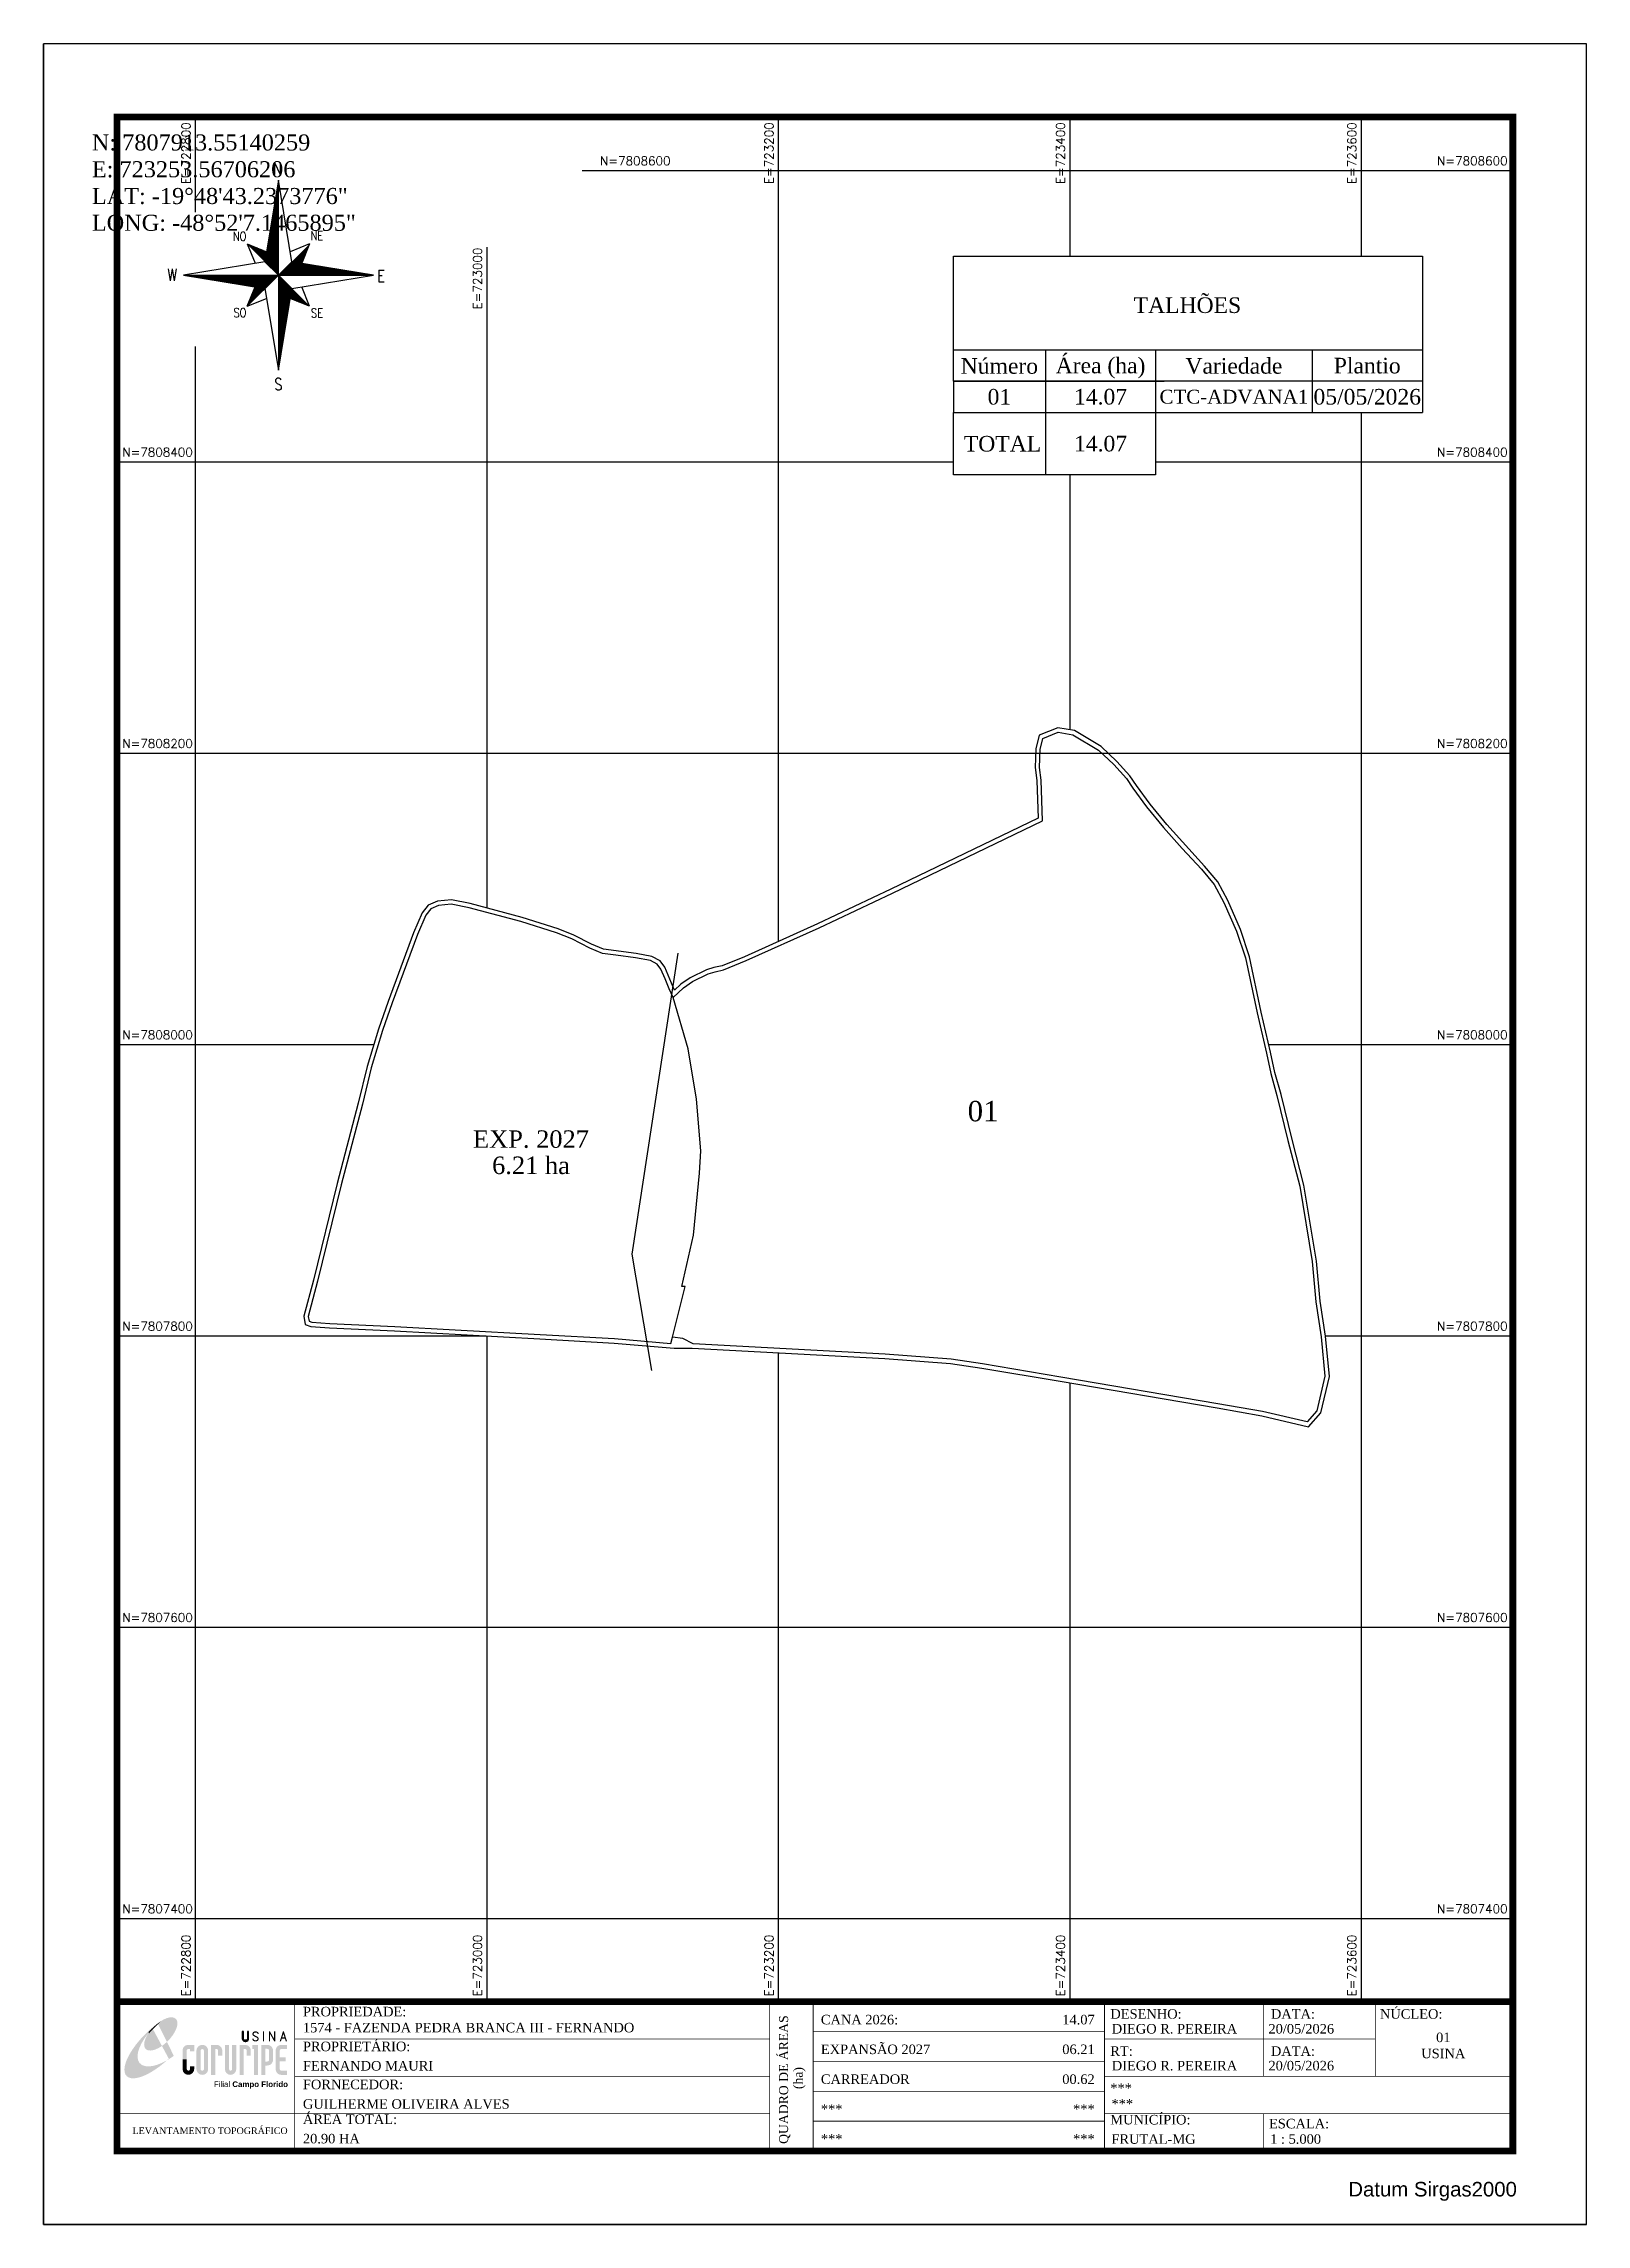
# Model space of a CAD drawing. Extents: x 722696 to 723754, y 7807190 to 7808687.
import ezdxf
from ezdxf.enums import TextEntityAlignment as Align

# ---------------------------------------------------------------- set-up
doc = ezdxf.new("R2010")
doc.units = 0
doc.linetypes.add('LIN0', pattern=[0])
for name, color, linetype in [('0114001574', 5, 'Continuous'), ('0114001574001', 5, 'Continuous'), ('FOLHA', 5, 'Continuous'), ('Margem', 5, 'Continuous'), ('NUMERAÇÕES', 7, 'Continuous'), ('Rede eletrica', 6, 'Continuous'), ('SETA_NORTE', 3, 'Continuous'), ('TABELAS', 7, 'Continuous'), ('texto', 7, 'Continuous'), ('TG', 7, 'LIN0')]:
    doc.layers.add(name, color=color, linetype=linetype)
for name, color, linetype, true_color in [('MALHA', 251, 'Continuous', 0x505050), ('NUMERAÇÕES DOS TALHÕES', 7, 'Continuous', 0xffffff), ('TALHÕES', 4, 'Continuous', 0x00ffff)]:
    doc.layers.add(name, color=color, linetype=linetype, true_color=true_color)
doc.layers.add('TEXTO_DIVERSOS', color=7, linetype='Continuous', lineweight=5)
doc.styles.add('AGROCAD', font='romans.shx')
doc.styles.add('AREAS', font='times.ttf')
doc.styles.add('ARIAL', font='arial.ttf')
doc.styles.add('marcelo', font='arial.ttf')
doc.styles.add('ROMANS', font='')
doc.styles.get('ROMANS').set_extended_font_data('romans.shx')

# ---------------------------------------------------------------- blocks, each defined once
blk = doc.blocks.new('area_de_talhao')
at = {"layer": 'NUMERAÇÕES', "linetype": 'Continuous', "style": 'AREAS'}
blk.add_attdef('NRO', text='', height=20, dxfattribs=at).set_placement((0, 6.1), align=Align.CENTER)
blk = doc.blocks.new('A$C7F984228')
at = {"layer": 'SETA_NORTE', "linetype": 'Continuous'}
h = blk.add_hatch(dxfattribs=at)
h.set_pattern_fill('ANSI31', color=256, scale=5, angle=-90, style=0)
h.set_pattern_definition([(315, (-7849212.488, 504478.853), (11.22532015, 11.22532015), [])])
h.paths.add_polyline_path([(2671, 3542), (2716, 3816), (2183, 4030)])
h = blk.add_hatch(dxfattribs=at)
h.set_pattern_fill('ANSI31', color=256, scale=5, angle=180, style=0)
h.set_pattern_definition([(225, (504349.028, 7855425.992), (11.22532015, -11.22532015), [])])
h.paths.add_polyline_path([(3412, 3542), (3686, 3497), (3900, 4030)])
h = blk.add_hatch(dxfattribs=at)
h.set_pattern_fill('ANSI31', color=256, scale=5, style=0)
h.set_pattern_definition([(45, (-498265.35, -7849082.662), (-11.22532015, 11.22532015), [])])
h.paths.add_polyline_path([(2671, 2801), (2397, 2846), (2183, 2313)])
h = blk.add_hatch(dxfattribs=at)
h.set_pattern_fill('ANSI31', color=256, scale=5, angle=90, style=0)
h.set_pattern_definition([(135, (7855296.166, -498135.524), (-11.22532015, -11.22532015), [])])
h.paths.add_polyline_path([(3412, 2801), (3367, 2527), (3900, 2313)])
for p, q in [((2972, 5366), (3042, 5437)), ((2976, 5394), (3042, 5460)), ((2981, 5422), (3042, 5483)), ((2985, 5450), (3042, 5506)), ((2990, 5477), (3042, 5529)), ((2994, 5505), (3042, 5552)), ((2999, 5533), (3042, 5576)), ((3004, 5561), (3042, 5599)), ((3008, 5588), (3042, 5622)), ((3013, 5616), (3042, 5645)), ((3017, 5644), (3042, 5668)), ((3022, 5671), (3042, 5691)), ((3026, 5699), (3042, 5715)), ((3031, 5727), (3042, 5738)), ((3036, 5755), (3042, 5761)), ((3040, 5782), (3042, 5784)), ((2853, 4645), (3042, 4834)), ((2857, 4673), (3042, 4857)), ((2862, 4701), (3042, 4881)), ((2867, 4729), (3042, 4904)), ((2871, 4756), (3042, 4927)), ((2876, 4784), (3042, 4950)), ((2880, 4812), (3042, 4973)), ((2885, 4839), (3042, 4996)), ((2889, 4867), (3042, 5020)), ((2894, 4895), (3042, 5043)), ((2899, 4923), (3042, 5066)), ((2903, 4950), (3042, 5089)), ((2908, 4978), (3042, 5112)), ((2912, 5006), (3042, 5135)), ((2917, 5034), (3042, 5159)), ((2921, 5061), (3042, 5182)), ((2926, 5089), (3042, 5205)), ((2931, 5117), (3042, 5228)), ((2935, 5145), (3042, 5251)), ((2940, 5172), (3042, 5274)), ((2944, 5200), (3042, 5298)), ((2949, 5228), (3042, 5321)), ((2953, 5255), (3042, 5344)), ((2958, 5283), (3042, 5367)), ((2963, 5311), (3042, 5390)), ((2967, 5339), (3042, 5413)), ((2734, 3924), (3042, 4232)), ((2739, 3952), (3042, 4255)), ((2743, 3980), (3042, 4278)), ((2748, 4007), (3042, 4301)), ((2752, 4035), (3042, 4325)), ((2757, 4063), (3042, 4348)), ((2762, 4091), (3042, 4371)), ((2766, 4118), (3042, 4394)), ((2771, 4146), (3042, 4417)), ((2775, 4174), (3042, 4440)), ((2780, 4202), (3042, 4464)), ((2784, 4229), (3042, 4487)), ((2789, 4257), (3042, 4510)), ((2794, 4285), (3042, 4533)), ((2798, 4313), (3042, 4556)), ((2803, 4340), (3042, 4579)), ((2807, 4368), (3042, 4603)), ((2812, 4396), (3042, 4626)), ((2816, 4423), (3042, 4649)), ((2821, 4451), (3042, 4672)), ((2825, 4479), (3042, 4695)), ((2830, 4507), (3042, 4718)), ((2835, 4534), (3042, 4742)), ((2839, 4562), (3042, 4765)), ((2844, 4590), (3042, 4788)), ((2848, 4618), (3042, 4811)), ((2183, 4030), (2716, 3816)), ((2183, 4030), (2397, 3497)), ((2674, 3540), (3042, 3908)), ((2675, 3564), (3042, 3931)), ((2679, 3591), (3042, 3954)), ((2684, 3619), (3042, 3977)), ((2685, 3528), (3042, 3885)), ((2688, 3647), (3042, 4000)), ((2693, 3675), (3042, 4024)), ((2697, 3517), (3042, 3861)), ((2698, 3702), (3042, 4047)), ((2702, 3730), (3042, 4070)), ((2707, 3758), (3042, 4093)), ((2709, 3505), (3042, 3838)), ((2711, 3786), (3042, 4116)), ((2716, 3813), (3042, 4139)), ((2720, 3841), (3042, 4163)), ((2720, 3493), (3042, 3815)), ((2725, 3869), (3042, 4186)), ((2730, 3897), (3042, 4209)), ((2732, 3482), (3042, 3792)), ((2743, 3470), (3042, 3769)), ((2755, 3459), (3042, 3746)), ((2766, 3447), (3042, 3722)), ((2778, 3435), (3042, 3699)), ((2790, 3424), (3042, 3676)), ((2801, 3412), (3042, 3653)), ((2813, 3401), (3042, 3630)), ((3900, 4030), (3367, 3816)), ((3900, 4030), (3686, 3497)), ((428, 3170), (429, 3172)), ((448, 3167), (453, 3172)), ((468, 3164), (476, 3172)), ((488, 3161), (499, 3172)), ((508, 3157), (522, 3172)), ((528, 3154), (545, 3172)), ((548, 3151), (568, 3172)), ((567, 3148), (592, 3172)), ((587, 3144), (615, 3172)), ((607, 3141), (638, 3172)), ((627, 3138), (661, 3172)), ((647, 3134), (684, 3172)), ((667, 3131), (707, 3172)), ((687, 3128), (731, 3172)), ((707, 3125), (754, 3172)), ((727, 3121), (777, 3172)), ((746, 3118), (800, 3172)), ((766, 3115), (823, 3172)), ((786, 3112), (846, 3172)), ((806, 3108), (870, 3172)), ((826, 3105), (893, 3172)), ((846, 3102), (916, 3172)), ((866, 3098), (939, 3172)), ((886, 3095), (962, 3172)), ((906, 3092), (985, 3172)), ((925, 3089), (1009, 3172)), ((945, 3085), (1032, 3172)), ((965, 3082), (1055, 3172)), ((985, 3079), (1078, 3172)), ((1005, 3075), (1101, 3172)), ((1025, 3072), (1124, 3172)), ((1045, 3069), (1148, 3172)), ((1065, 3066), (1171, 3172)), ((1085, 3062), (1194, 3172)), ((1104, 3059), (1217, 3172)), ((1124, 3056), (1240, 3172)), ((1144, 3053), (1263, 3172)), ((1164, 3049), (1287, 3172)), ((1184, 3046), (1310, 3172)), ((1204, 3043), (1333, 3172)), ((1224, 3039), (1356, 3172)), ((1244, 3036), (1379, 3172)), ((1264, 3033), (1402, 3172)), ((1283, 3030), (1426, 3172)), ((1303, 3026), (1449, 3172)), ((1323, 3023), (1472, 3172)), ((1343, 3020), (1495, 3172)), ((1363, 3017), (1518, 3172)), ((1383, 3013), (1541, 3172)), ((1403, 3010), (1565, 3172)), ((1423, 3007), (1588, 3172)), ((1443, 3003), (1611, 3172)), ((1462, 3000), (1634, 3172)), ((1482, 2997), (1657, 3172)), ((1502, 2994), (1680, 3172)), ((1522, 2990), (1704, 3172)), ((1542, 2987), (1727, 3172)), ((1562, 2984), (1750, 3172)), ((1582, 2980), (1773, 3172)), ((1602, 2977), (1796, 3172)), ((1622, 2974), (1819, 3172)), ((1641, 2971), (1843, 3172)), ((1661, 2967), (1866, 3172)), ((1681, 2964), (1889, 3172)), ((1701, 2961), (1912, 3172)), ((1721, 2958), (1935, 3172)), ((1741, 2954), (1958, 3172)), ((1761, 2951), (1982, 3172)), ((1781, 2948), (2005, 3172)), ((1801, 2944), (2028, 3172)), ((1820, 2941), (2051, 3172)), ((1840, 2938), (2074, 3172)), ((1860, 2935), (2097, 3172)), ((1880, 2931), (2120, 3172)), ((1900, 2928), (2144, 3172)), ((1920, 2925), (2167, 3172)), ((1940, 2921), (2190, 3172)), ((1960, 2918), (2213, 3172)), ((1980, 2915), (2236, 3172)), ((1999, 2912), (2259, 3172)), ((2019, 2908), (2283, 3172)), ((2039, 2905), (2306, 3172)), ((2059, 2902), (2329, 3172)), ((2079, 2899), (2352, 3172)), ((2099, 2895), (2375, 3172)), ((2119, 2892), (2398, 3172)), ((2139, 2889), (2422, 3172)), ((2159, 2885), (2445, 3172)), ((2178, 2882), (2468, 3172)), ((3042, 3172), (2183, 2313)), ((2198, 2879), (2491, 3172)), ((2218, 2876), (2514, 3172)), ((2238, 2872), (2537, 3172)), ((2258, 2869), (2561, 3172)), ((2278, 2866), (2584, 3172)), ((2298, 2863), (2607, 3172)), ((2318, 2859), (2630, 3172)), ((2338, 2856), (2653, 3172)), ((2357, 2853), (2676, 3172)), ((2377, 2849), (2700, 3172)), ((2397, 2846), (2723, 3172)), ((2417, 2843), (2746, 3172)), ((2437, 2840), (2769, 3172)), ((2457, 2836), (2792, 3172)), ((2477, 2833), (2815, 3172)), ((2497, 2830), (2839, 3172)), ((2517, 2826), (2862, 3172)), ((2536, 2823), (2885, 3172)), ((2556, 2820), (2908, 3172)), ((2576, 2817), (2931, 3172)), ((2596, 2813), (2954, 3172)), ((2616, 2810), (2978, 3172)), ((2636, 2807), (3001, 3172)), ((2656, 2804), (3024, 3172)), ((2824, 3389), (3042, 3607)), ((2836, 3378), (3042, 3583)), ((2848, 3366), (3042, 3560)), ((2859, 3354), (3042, 3537)), ((2871, 3343), (3042, 3514)), ((2882, 3331), (3042, 3491)), ((2894, 3320), (3042, 3468)), ((2905, 3308), (3042, 3444)), ((2917, 3296), (3042, 3421)), ((2929, 3285), (3042, 3398)), ((2940, 3273), (3042, 3375)), ((2952, 3262), (3042, 3352)), ((2963, 3250), (3042, 3329)), ((2975, 3239), (3042, 3305)), ((2987, 3227), (3042, 3282)), ((2998, 3215), (3042, 3259)), ((3010, 3204), (3042, 3236)), ((3021, 3192), (3042, 3213)), ((3033, 3181), (3042, 3190)), ((3042, 3166), (3044, 3169)), ((3042, 3143), (3056, 3157)), ((3042, 3120), (3068, 3146)), ((3042, 3097), (3079, 3134)), ((3042, 3074), (3091, 3123)), ((3042, 3051), (3102, 3111)), ((3042, 3027), (3114, 3100)), ((3042, 3004), (3126, 3088)), ((3042, 2981), (3137, 3076)), ((3042, 2958), (3149, 3065)), ((3042, 2935), (3160, 3053)), ((3042, 2912), (3172, 3042)), ((3042, 2888), (3183, 3030)), ((3042, 2865), (3195, 3018)), ((3047, 3172), (3417, 3542)), ((3070, 3172), (3437, 3538)), ((3093, 3172), (3457, 3535)), ((3117, 3172), (3477, 3532)), ((3140, 3172), (3497, 3528)), ((3163, 3172), (3516, 3525)), ((3186, 3172), (3536, 3522)), ((3209, 3172), (3556, 3519)), ((3232, 3172), (3576, 3515)), ((3256, 3172), (3596, 3512)), ((3279, 3172), (3616, 3509)), ((3302, 3172), (3636, 3506)), ((3325, 3172), (3656, 3502)), ((3348, 3172), (3676, 3499)), ((3371, 3172), (3695, 3496)), ((3395, 3172), (3715, 3492)), ((3418, 3172), (3735, 3489)), ((3441, 3172), (3755, 3486)), ((3464, 3172), (3775, 3483)), ((3487, 3172), (3795, 3479)), ((3510, 3172), (3815, 3476)), ((3534, 3172), (3835, 3473)), ((3557, 3172), (3855, 3469)), ((3580, 3172), (3874, 3466)), ((3603, 3172), (3894, 3463)), ((3626, 3172), (3914, 3460)), ((3649, 3172), (3934, 3456)), ((3673, 3172), (3954, 3453)), ((3696, 3172), (3974, 3450)), ((3719, 3172), (3994, 3447)), ((3742, 3172), (4014, 3443)), ((3765, 3172), (4034, 3440)), ((3788, 3172), (4053, 3437)), ((3812, 3172), (4073, 3433)), ((3835, 3172), (4093, 3430)), ((3858, 3172), (4113, 3427)), ((3881, 3172), (4133, 3424)), ((3904, 3172), (4153, 3420)), ((3927, 3172), (4173, 3417)), ((3951, 3172), (4193, 3414)), ((3974, 3172), (4213, 3411)), ((3997, 3172), (4232, 3407)), ((4020, 3172), (4252, 3404)), ((4043, 3172), (4272, 3401)), ((4066, 3172), (4292, 3397)), ((4090, 3172), (4312, 3394)), ((4113, 3172), (4332, 3391)), ((4136, 3172), (4352, 3388)), ((4159, 3172), (4372, 3384)), ((4182, 3172), (4392, 3381)), ((4205, 3172), (4411, 3378)), ((4228, 3172), (4431, 3374)), ((4252, 3172), (4451, 3371)), ((4275, 3172), (4471, 3368)), ((4298, 3172), (4491, 3365)), ((4321, 3172), (4511, 3361)), ((4344, 3172), (4531, 3358)), ((4367, 3172), (4551, 3355)), ((4391, 3172), (4571, 3352)), ((4414, 3172), (4590, 3348)), ((4437, 3172), (4610, 3345)), ((4460, 3172), (4630, 3342)), ((4483, 3172), (4650, 3338)), ((4506, 3172), (4670, 3335)), ((4530, 3172), (4690, 3332)), ((4553, 3172), (4710, 3329)), ((4576, 3172), (4730, 3325)), ((4599, 3172), (4750, 3322)), ((4622, 3172), (4769, 3319)), ((4645, 3172), (4789, 3316)), ((4669, 3172), (4809, 3312)), ((4692, 3172), (4829, 3309)), ((4715, 3172), (4849, 3306)), ((4738, 3172), (4869, 3302)), ((4761, 3172), (4889, 3299)), ((4784, 3172), (4909, 3296)), ((4808, 3172), (4929, 3293)), ((4831, 3172), (4948, 3289)), ((4854, 3172), (4968, 3286)), ((4877, 3172), (4988, 3283)), ((4900, 3172), (5008, 3279)), ((4923, 3172), (5028, 3276)), ((4947, 3172), (5048, 3273)), ((4970, 3172), (5068, 3270)), ((4993, 3172), (5088, 3266)), ((5016, 3172), (5108, 3263)), ((5039, 3172), (5127, 3260)), ((5062, 3172), (5147, 3257)), ((5086, 3172), (5167, 3253)), ((5109, 3172), (5187, 3250)), ((5132, 3172), (5207, 3247)), ((5155, 3172), (5227, 3243)), ((5178, 3172), (5247, 3240)), ((5201, 3172), (5267, 3237)), ((5225, 3172), (5287, 3234)), ((5248, 3172), (5306, 3230)), ((5271, 3172), (5326, 3227)), ((5294, 3172), (5346, 3224)), ((5317, 3172), (5366, 3221)), ((5340, 3172), (5386, 3217)), ((5364, 3172), (5406, 3214)), ((5387, 3172), (5426, 3211)), ((5410, 3172), (5446, 3207)), ((5433, 3172), (5466, 3204)), ((5456, 3172), (5485, 3201)), ((5479, 3172), (5505, 3198)), ((5503, 3172), (5525, 3194)), ((5526, 3172), (5545, 3191)), ((5549, 3172), (5565, 3188)), ((5572, 3172), (5585, 3184)), ((5595, 3172), (5605, 3181)), ((5618, 3172), (5625, 3178)), ((5642, 3172), (5645, 3175)), ((2183, 2313), (2397, 2846)), ((2183, 2313), (2716, 2527)), ((3042, 2842), (3207, 3007)), ((3042, 2819), (3218, 2995)), ((3042, 2796), (3230, 2984)), ((3042, 2773), (3241, 2972)), ((3042, 2749), (3253, 2961)), ((3042, 2726), (3265, 2949)), ((3042, 2703), (3276, 2937)), ((3042, 2680), (3288, 2926)), ((3042, 2657), (3299, 2914)), ((3042, 2634), (3311, 2903)), ((3042, 2610), (3322, 2891)), ((3042, 2587), (3334, 2879)), ((3042, 2564), (3346, 2868)), ((3042, 2541), (3357, 2856)), ((3042, 2518), (3369, 2845)), ((3042, 2495), (3380, 2833)), ((3042, 2471), (3392, 2822)), ((3042, 2448), (3404, 2810)), ((3042, 2425), (3411, 2795)), ((3042, 2402), (3407, 2767)), ((3042, 2379), (3402, 2739)), ((3042, 2356), (3398, 2712)), ((3042, 2332), (3393, 2684)), ((3042, 2309), (3389, 2656)), ((3042, 2286), (3384, 2628)), ((3042, 2263), (3379, 2601)), ((3042, 2240), (3375, 2573)), ((3042, 2217), (3370, 2545)), ((3042, 2193), (3366, 2517)), ((3042, 2170), (3361, 2490)), ((3042, 2147), (3357, 2462)), ((3042, 2124), (3352, 2434)), ((3042, 2101), (3347, 2406)), ((3900, 2313), (3367, 2527)), ((3900, 2313), (3686, 2846)), ((3042, 2078), (3343, 2379)), ((3042, 2055), (3338, 2351)), ((3042, 2031), (3334, 2323)), ((3042, 2008), (3329, 2296)), ((3042, 1985), (3325, 2268)), ((3042, 1962), (3320, 2240)), ((3042, 1939), (3316, 2212)), ((3042, 1916), (3311, 2185)), ((3042, 1892), (3306, 2157)), ((3042, 1869), (3302, 2129)), ((3042, 1846), (3297, 2101)), ((3042, 1823), (3293, 2074)), ((3042, 1800), (3288, 2046)), ((3042, 1777), (3284, 2018)), ((3042, 1753), (3279, 1990)), ((3042, 1730), (3274, 1963)), ((3042, 1707), (3270, 1935)), ((3042, 1684), (3265, 1907)), ((3042, 1661), (3261, 1880)), ((3042, 1638), (3256, 1852)), ((3042, 1614), (3252, 1824)), ((3042, 1591), (3247, 1796)), ((3042, 1568), (3242, 1769)), ((3042, 1545), (3238, 1741)), ((3042, 1522), (3233, 1713)), ((3042, 1499), (3229, 1685)), ((3042, 1475), (3224, 1658)), ((3042, 1452), (3220, 1630)), ((3042, 1429), (3215, 1602)), ((3042, 1406), (3210, 1575)), ((3042, 1383), (3206, 1547)), ((3042, 1360), (3201, 1519)), ((3042, 1336), (3197, 1491)), ((3042, 1313), (3192, 1464)), ((3042, 1290), (3188, 1436)), ((3042, 1267), (3183, 1408)), ((3042, 1244), (3178, 1380)), ((3042, 1221), (3174, 1353)), ((3042, 1197), (3169, 1325)), ((3042, 1174), (3165, 1297)), ((3042, 1151), (3160, 1269)), ((3042, 1128), (3156, 1242)), ((3042, 1105), (3151, 1214)), ((3042, 1082), (3146, 1186)), ((3042, 1058), (3142, 1159)), ((3042, 1035), (3137, 1131)), ((3042, 1012), (3133, 1103)), ((3042, 989), (3128, 1075)), ((3042, 966), (3124, 1048)), ((3042, 943), (3119, 1020)), ((3042, 919), (3115, 992)), ((3042, 896), (3110, 964)), ((3042, 873), (3105, 937)), ((3042, 850), (3101, 909)), ((3042, 827), (3096, 881)), ((3042, 804), (3092, 853)), ((3042, 780), (3087, 826)), ((3042, 757), (3083, 798)), ((3042, 734), (3078, 770)), ((3042, 711), (3073, 743)), ((3042, 688), (3069, 715)), ((3042, 665), (3064, 687)), ((3042, 641), (3060, 659)), ((3042, 618), (3055, 632)), ((3042, 595), (3051, 604)), ((3042, 572), (3046, 576))]:
    blk.add_line(p, q, dxfattribs=at)
blk.add_lwpolyline([(3412, 2801), (5663, 3172), (3412, 3542), (3042, 5792), (2671, 3542), (421, 3172), (2671, 2801), (3042, 551)], close=True, dxfattribs=at)
for points in [[(3042, 3172), (3042, 5792)], [(421, 3172), (5663, 3172)], [(3042, 3172), (2671, 3542)], [(3042, 3172), (2671, 2801)], [(3042, 3172), (3412, 3542)], [(3042, 3172), (3412, 2801)], [(3042, 3172), (3042, 551)]]:
    blk.add_lwpolyline(points, dxfattribs=at)
at = {"layer": 'TEXTO_DIVERSOS', "color": 0, "lineweight": 30, "style": 'ROMANS', "width": 0.8}
for s, height, p in [('N ', 325, (2890, 5949)), ('NO', 250, (1784, 4117)), ('NE', 250, (3926, 4135)), ('W', 325, (-25, 3016)), ('E', 325, (5767, 2986)), ('SO', 250, (1801, 2010)), ('SE', 250, (3938, 2001)), ('S', 325, (2930, 0))]:
    blk.add_text(s, height=height, dxfattribs=at).set_placement(p)
blk = doc.blocks.new('A$C78F83FB3')
at = {"layer": 'Margem'}
h = blk.add_hatch(color=20, dxfattribs=at)
edge = h.paths.add_edge_path()
edge.add_ellipse((19.49, 23.77), major_axis=(-6.68, -6.67), ratio=0.469426, start_angle=292.73277, end_angle=601.25787)
edge.add_ellipse((22.83, 22.05), major_axis=(12.64, 11.29), ratio=0.457614, start_angle=79.90686, end_angle=107.91393)
edge = h.paths.add_edge_path()
edge.add_ellipse((18.28, 18.7), major_axis=(13.95, 13.59), ratio=0.386848, start_angle=63.96117, end_angle=264.59932)
edge.add_ellipse((22.83, 22.05), major_axis=(12.64, 11.29), ratio=0.457614, start_angle=107.91393, end_angle=245.11815, ccw=False)
edge.add_ellipse((19.49, 23.77), major_axis=(-6.68, -6.67), ratio=0.469426, start_angle=241.25787, end_angle=292.73277, ccw=False)
for color, points in [(20, [(15.46, 26.12), (14.17, 24.81), (14.06, 24.24), (14.39, 23.97), (14.67, 24.54), (19.47, 29.32), (18.48, 28.66), (17.31, 27.78)]), (7, [(58.42, 24.9), (57.9, 24.9), (57.9, 21.73, -0.414214), (57.15, 20.98), (56.84, 20.98, -0.414214), (56.09, 21.73), (56.09, 24.9), (55.57, 24.9), (55.57, 21.73, 0.414214), (56.84, 20.46), (57.15, 20.46, 0.414214), (58.42, 21.73)]), (7, [(61.7, 24.9), (61.23, 24.9, 0.396318), (60.04, 23.78), (60.04, 23.72, 0.151912), (60.39, 22.97), (60.46, 22.92), (62.18, 22), (62.85, 21.83, 0.12407), (62.51, 22.42), (60.75, 23.36, -0.13192), (60.56, 23.77, -0.385578), (61.23, 24.37), (61.7, 24.37, -0.414214), (62.37, 23.7), (62.89, 23.7, 0.414214)]), (7, [(62.37, 23.7), (62.89, 23.7, 0.414214), (61.7, 24.9), (61.23, 24.9, 0.396318), (60.04, 23.78), (60.04, 23.72, 0.151912), (60.39, 22.97), (60.46, 22.92), (62.18, 22), (62.18, 22, -0.131921), (62.37, 21.59, -0.385578), (61.7, 20.98), (61.23, 20.98, -0.414214), (60.56, 21.65), (60.04, 21.65, 0.414214), (61.23, 20.46), (61.7, 20.46, 0.402546), (62.89, 21.61, 0.165292), (62.51, 22.42), (60.75, 23.36, -0.13192), (60.56, 23.77, -0.385578), (61.23, 24.37), (61.7, 24.37, -0.414214)]), (7, [(30.97, 12.46), (29.13, 12.46), (29.13, 8.21, 1), (34.29, 8.21), (34.29, 9.41), (32.45, 9.41), (32.45, 8.21, -1), (30.97, 8.21)])]:
    blk.add_hatch(color=color, dxfattribs=at).paths.add_polyline_path(points)
h = blk.add_hatch(color=7, dxfattribs=at)
h.paths.add_polyline_path([(65.24, 24.9), (64.72, 24.9), (64.72, 20.46), (65.24, 20.46)])
h.paths.add_polyline_path([(67.38, 20.46), (67.9, 20.46), (67.9, 23.74), (69.74, 20.46), (70.23, 20.46), (70.23, 24.9), (69.71, 24.9), (69.71, 21.58), (67.85, 24.9), (67.38, 24.9)])
h.paths.add_polyline_path([(72.17, 20.46), (72.72, 20.46), (73.14, 21.73), (74.49, 21.73), (74.9, 20.46), (75.45, 20.46), (74, 24.9), (73.62, 24.9)])
h.paths.add_polyline_path([(73.81, 23.8), (74.32, 22.25), (73.31, 22.25)], flags=16)
h = blk.add_hatch(color=7, dxfattribs=at)
h.paths.add_polyline_path([(31.71, 18.93, 0.414214), (29.13, 16.35), (29.13, 12.46), (30.97, 12.46), (30.97, 16.35, -0.414214), (31.71, 17.09), (32.45, 17.09), (32.45, 16.02), (34.29, 16.02), (34.29, 18.93)])
h.paths.add_polyline_path([(44.15, 17.09, -0.414214), (44.89, 16.35), (44.89, 14.1), (46.72, 14.1), (46.72, 16.17, 0.433937), (44.15, 18.93), (41.77, 18.93), (41.77, 12.46), (43.61, 12.46), (43.61, 17.09)])
h.paths.add_polyline_path([(43.61, 12.46), (41.77, 12.46), (41.77, 5.62), (43.61, 5.62)])
h.paths.add_polyline_path([(47.92, 12.46), (49.75, 12.46), (49.75, 18.93), (47.92, 18.93)])
h.paths.add_polyline_path([(52.91, 18.93), (51.08, 18.93), (51.08, 12.46), (52.91, 12.46)])
h.paths.add_polyline_path([(51.08, 8.12, -1), (49.75, 8.12), (49.75, 12.46), (47.92, 12.46), (47.92, 8.12, 1), (52.91, 8.12), (52.91, 12.46), (51.08, 12.46)])
h.paths.add_polyline_path([(54.41, 12.46), (56.25, 12.46), (56.25, 17.09), (56.79, 17.09, -0.414214), (57.53, 16.35), (57.53, 14.1), (59.36, 14.1), (59.36, 16.17, 0.433937), (56.79, 18.93), (54.41, 18.93)])
h.paths.add_polyline_path([(56.25, 12.46), (54.41, 12.46), (54.41, 5.62), (56.25, 5.62)])
h.paths.add_polyline_path([(60.73, 12.46), (62.58, 12.46), (62.58, 18.93), (60.02, 18.93), (60.02, 17.08), (60.73, 17.08)])
h.paths.add_polyline_path([(62.58, 12.46), (60.73, 12.46), (60.73, 5.62), (62.58, 5.62)])
h.paths.add_polyline_path([(64.06, 12.46), (65.82, 12.46), (65.82, 17.17), (66.66, 17.17, -0.450417), (67.48, 16.25), (67.48, 12.46), (69.24, 12.46, 0.002307), (69.24, 12.48, 0.005282), (69.23, 12.54, -0.000938), (69.23, 12.53), (69.23, 16.17, 0.433937), (66.66, 18.93), (64.06, 18.93)])
h.paths.add_polyline_path([(64.06, 5.62), (65.82, 5.62), (65.82, 9.77), (66.66, 9.77, 0.426056), (69.24, 12.46), (67.48, 12.46), (67.48, 12.45, -0.450417), (66.66, 11.53), (65.82, 11.53), (65.82, 12.46), (64.06, 12.46)])
h.paths.add_polyline_path([(70.37, 12.46), (74.87, 12.46), (74.87, 13.44), (72.21, 13.44), (72.21, 16.35, -0.414214), (72.95, 17.09), (75.38, 17.09), (75.38, 18.93), (72.95, 18.93, 0.414214), (70.37, 16.35)])
h.paths.add_polyline_path([(72.21, 11.62), (74.87, 11.62), (74.87, 12.46), (70.37, 12.46), (70.37, 8.21, 0.414214), (72.95, 5.62), (75.38, 5.62), (75.38, 7.47), (72.95, 7.47, -0.414214), (72.21, 8.21)])
h = blk.add_hatch(color=7, dxfattribs=at)
h.paths.add_polyline_path([(35.29, 16.35), (35.29, 8.21, 1), (40.46, 8.21, 0.016978), (40.45, 8.38), (40.45, 16.17, 0.433937), (37.88, 18.93), (37.87, 18.93, 0.41391)])
h.paths.add_polyline_path([(38.62, 16.35), (38.62, 8.21, -1), (37.13, 8.21), (37.13, 16.35, -1)], flags=16)
at = {"layer": 'Margem', "color": 7}
blk.add_lwpolyline([(58.42, 24.9), (57.9, 24.9), (57.9, 21.73, -0.414214), (57.15, 20.98), (56.84, 20.98, -0.414214), (56.09, 21.73), (56.09, 24.9), (55.57, 24.9), (55.57, 21.73, 0.414214), (56.84, 20.46), (57.15, 20.46, 0.414214), (58.42, 21.73), (58.42, 24.9)], format="xyb", close=True, dxfattribs=at)
at = {"layer": 'Margem', "color": 252, "insert": (43.05, 2.72), "char_height": 2.5, "attachment_point": 1, "style": 'ARIAL'}
blk.add_mtext_dynamic_manual_height_columns('Filial {\\fArial|b1|i0|c0|p34;Campo Florido}', width=33.0271, gutter_width=2.46, heights=[2.95], dxfattribs=at)
blk = doc.blocks.new('d')
at = {"layer": 'Margem', "linetype": 'ByBlock', "xscale": 7.64501357423452, "yscale": 7.64501357423452, "zscale": 7.64501357423452}
blk.add_blockref('A$C78F83FB3', (729346.9, 7805661.4), dxfattribs=at)
blk = doc.blocks.new('coordi')
at = {"layer": 'MALHA', "linetype": 'Continuous', "style": 'AGROCAD'}
blk.add_attdef('COORDI', (6, 6), '', height=10, dxfattribs=at)
blk = doc.blocks.new('coordf')
at = {"layer": 'MALHA', "linetype": 'Continuous', "style": 'AGROCAD'}
blk.add_attdef('COORDF', text='', height=10, dxfattribs=at).set_placement((-6, 6), align=Align.RIGHT)

msp = doc.modelspace()

# ---------------------------------------------------------------- linework, layer by layer
at = {"layer": '0114001574', "color": 1}
msp.add_lwpolyline([(723132.8, 7808041.4), (723128.6, 7808037.4), (723127.6, 7808039.5), (723121.9, 7808053.1), (723118.8, 7808057.5), (723113.1, 7808060.5), (723102.3, 7808062.5), (723079.9, 7808065.4), (723071.7, 7808068.8), (723059.4, 7808075.2), (723048.7, 7808079.5), (723024, 7808087.3), (722988.3, 7808096.8), (722975.5, 7808099.3), (722965.9, 7808098.4), (722959.6, 7808095.7), (722955.4, 7808090.5), (722949.5, 7808076.7), (722932, 7808029.6), (722925.4, 7808010.6), (722917.6, 7807984.9), (722911.4, 7807959.7), (722897, 7807904.5), (722880.8, 7807838.3), (722874.3, 7807813.6), (722875.1, 7807807.8), (722879.1, 7807806.4), (722891.9, 7807805.6), (722936.5, 7807803.5), (723036.2, 7807798), (723087.2, 7807795.1), (723128.4, 7807791.6), (723140.6, 7807791.5), (723272.9, 7807784.5), (723318, 7807781), (723339.4, 7807777.8), (723393.1, 7807768.8), (723500.9, 7807750.5), (723531.5, 7807745.1), (723563.7, 7807737.5), (723572, 7807747.2), (723577.9, 7807772.2), (723575.2, 7807799.7), (723571.6, 7807823.8), (723569, 7807851.4), (723560.5, 7807903.5), (723552.3, 7807934.9), (723544.8, 7807965.7), (723540.6, 7807980.9), (723537.6, 7807994.7), (723531.2, 7808022.3), (723523.2, 7808060.3), (723517, 7808078.9), (723508.3, 7808098.9), (723501.3, 7808111.6), (723492.3, 7808122.4), (723466.3, 7808151), (723454.9, 7808165), (723445.5, 7808177.9), (723441, 7808184.5), (723432.1, 7808194.3), (723421.3, 7808204.5), (723403.1, 7808215.5), (723391.5, 7808217.5), (723378.7, 7808212.4), (723376.5, 7808203), (723376.1, 7808190.1), (723377.2, 7808181.2), (723378.1, 7808155.4), (723276.9, 7808106.6), (723226.7, 7808082.9), (723176.6, 7808060.3), (723161.3, 7808054.1), (723155.6, 7808052.9), (723150.6, 7808051.3), (723139.4, 7808045.9)], close=True, dxfattribs=at)
at = {"layer": '0114001574001', "color": 5}
msp.add_lwpolyline([(723127.6, 7808032.4), (723134.7, 7808039), (723140.9, 7808043.3), (723151.7, 7808048.5), (723156.4, 7808050), (723162.2, 7808051.2), (723177.8, 7808057.6), (723227.9, 7808080.2), (723278.2, 7808103.9), (723381.1, 7808153.6), (723380.2, 7808181.4), (723379.1, 7808190.2), (723379.5, 7808202.6), (723381.3, 7808210.2), (723391.8, 7808214.4), (723402, 7808212.6), (723419.5, 7808202.1), (723430, 7808192.2), (723438.6, 7808182.6), (723443.1, 7808176.1), (723452.5, 7808163.1), (723464, 7808149), (723477, 7808134.7), (723490.1, 7808120.4), (723498.8, 7808109.9), (723505.6, 7808097.6), (723514.2, 7808077.9), (723520.3, 7808059.5), (723528.3, 7808021.7), (723534.7, 7807994), (723537.7, 7807980.2), (723541.9, 7807965), (723549.4, 7807934.2), (723557.6, 7807902.8), (723566.1, 7807851), (723568.6, 7807823.4), (723572.2, 7807799.4), (723574.9, 7807772.4), (723569.3, 7807748.6), (723562.6, 7807740.9), (723532.1, 7807748), (723501.4, 7807753.4), (723393.6, 7807771.7), (723339.8, 7807780.8), (723318.4, 7807784), (723273.1, 7807787.4), (723141.4, 7807794.5), (723134.3, 7807798.3), (723127.2, 7807799.2), (723135.8, 7807833.8), (723133.5, 7807834), (723141.7, 7807869.1), (723145.7, 7807911.6), (723146.6, 7807927.1), (723143.7, 7807962.6), (723138, 7807997.1)], close=True, dxfattribs=at)
at = {"layer": 'MALHA'}
for points in [[(722800, 7808571.5), (722800, 7808636.7)], [(723200, 7808070.9), (723200, 7808636.7)], [(723400, 7808541.2), (723400, 7808636.7)], [(723600, 7808541.2), (723600, 7808636.7)], [(723065.2, 7808600), (723703.8, 7808600)], [(723000, 7808093.7), (723000, 7808547.5)], [(722800, 7807342.9), (722800, 7808479.1)], [(723600, 7807342.9), (723600, 7808434)], [(722746.1, 7808400), (723319.9, 7808400)], [(723458.7, 7808400), (723703.8, 7808400)], [(723400, 7808216), (723400, 7808391.1)], [(722746.1, 7808200), (723703.8, 7808200)], [(722746.1, 7808000), (722922.2, 7808000)], [(723536.4, 7808000), (723703.8, 7808000)], [(722746.1, 7807800), (722999.3, 7807800)], [(723000, 7807342.9), (723000, 7807800)], [(723575.2, 7807800), (723703.8, 7807800)], [(723200, 7807342.9), (723200, 7807788.3)], [(723400, 7807342.9), (723400, 7807767.6)], [(722746.1, 7807600), (723703.8, 7807600)], [(722746.1, 7807400), (723703.8, 7807400)]]:
    msp.add_lwpolyline(points, dxfattribs=at)
at = {"layer": 'Margem', "color": 174, "linetype": 'LIN0', "const_width": 4.58, "flags": 128}
msp.add_lwpolyline([(722746.1, 7807342.9), (723703.8, 7807342.9), (723703.8, 7807240.4), (722746.1, 7807240.4)], close=True, dxfattribs=at)
at = {"layer": 'Margem', "color": 174, "linetype": 'LIN0', "const_width": 0.509, "flags": 128}
for points in [[(722867.9, 7807342.9), (722867.9, 7807240.4)], [(723193.8, 7807342.9), (723193.8, 7807241.7)], [(723223.7, 7807342.9), (723223.7, 7807241.7)], [(723423.6, 7807342.9), (723423.6, 7807241.7)], [(723532.9, 7807291.7), (723532.9, 7807342.9)], [(723609.4, 7807291.7), (723609.4, 7807342.9)], [(723223.7, 7807322.4), (723423.6, 7807322.4)], [(722867.9, 7807317.3), (723193.8, 7807317.3)], [(723423.6, 7807317.3), (723609.4, 7807317.3)], [(722867.9, 7807291.7), (723193.8, 7807291.7)], [(723223.7, 7807301.9), (723423.6, 7807301.9)], [(723423.6, 7807291.7), (723703.9, 7807291.7)], [(723223.7, 7807281.4), (723423.6, 7807281.4)], [(722746.1, 7807266.1), (723193.8, 7807266.1)], [(723223.7, 7807260.9), (723423.6, 7807260.9)], [(723423.6, 7807266.1), (723703.9, 7807266.1)], [(723532.9, 7807266.1), (723532.9, 7807240.7)]]:
    msp.add_lwpolyline(points, dxfattribs=at)
at = {"layer": 'Rede eletrica', "color": 6}
msp.add_lwpolyline([(723130.9, 7808062.7), (723099.2, 7807856.1), (723112.9, 7807776.2)], dxfattribs=at)
at = {"layer": 'TABELAS'}
for p, q in [((723319.9, 7808455.4), (723319.9, 7808541.2)), ((723319.9, 7808541.2), (723641.8, 7808541.2)), ((723641.8, 7808541.2), (723641.8, 7808455.4)), ((723641.8, 7808476.8), (723319.9, 7808476.8)), ((723383.1, 7808476.8), (723383.1, 7808455.4)), ((723458.7, 7808476.8), (723458.7, 7808455.4)), ((723566, 7808476.8), (723566, 7808455.4)), ((723319.9, 7808455.4), (723319.9, 7808434)), ((723319.9, 7808455.4), (723464.5, 7808455.4)), ((723641.8, 7808455.4), (723319.9, 7808455.4)), ((723383.1, 7808455.4), (723383.1, 7808434)), ((723458.7, 7808455.4), (723458.7, 7808434)), ((723566, 7808455.4), (723566, 7808434)), ((723566, 7808455.4), (723566, 7808434)), ((723641.8, 7808455.4), (723641.8, 7808434)), ((723319.9, 7808391.1), (723319.9, 7808434)), ((723319.9, 7808434), (723641.8, 7808434)), ((723383.1, 7808434), (723383.1, 7808391.1)), ((723458.7, 7808434), (723458.7, 7808391.1)), ((723458.7, 7808391.1), (723319.9, 7808391.1))]:
    msp.add_line(p, q, dxfattribs=at)
at = {"layer": 'TALHÕES', "color": 5}
msp.add_lwpolyline([(723145.7, 7807911.6), (723146.6, 7807927.1), (723143.7, 7807962.6), (723138, 7807997.1), (723127.6, 7808032.4), (723124.9, 7808038.3), (723122.1, 7808045), (723119.2, 7808051.7), (723116.7, 7808055.2), (723112.1, 7808057.7), (723101.9, 7808059.5), (723088.4, 7808061.3), (723079.1, 7808062.5), (723070.4, 7808066.1), (723058.2, 7808072.5), (723047.7, 7808076.6), (723023.2, 7808084.4), (722987.6, 7808093.9), (722975.4, 7808096.3), (722966.7, 7808095.5), (722961.4, 7808093.2), (722958, 7808088.9), (722952.2, 7808075.6), (722934.9, 7808028.6), (722928.3, 7808009.6), (722920.5, 7807984.1), (722914.4, 7807959), (722899.9, 7807903.8), (722883.7, 7807837.5), (722877.3, 7807813.4), (722877.8, 7807810), (722879.7, 7807809.4), (722892, 7807808.6), (722936.7, 7807806.5), (722978.1, 7807804.2), (723036.4, 7807800.9), (723087.4, 7807798.1), (723126.1, 7807794.8), (723127.2, 7807799.2), (723135.8, 7807833.8), (723133.5, 7807834), (723141.7, 7807869.1)], close=True, dxfattribs=at)
at = {"layer": 'TG', "color": 174, "linetype": 'LIN0'}
for p, q in [((722695.7, 7807190), (722695.7, 7808687.1)), ((723754.3, 7807190), (722695.7, 7807190))]:
    msp.add_line(p, q, dxfattribs=at)
at = {"layer": 'TG', "color": 174, "linetype": 'LIN0', "flags": 128}
msp.add_lwpolyline([(723754.3, 7807190), (723754.3, 7808687.1), (722695.7, 7808687.1), (722695.7, 7807190)], close=True, dxfattribs=at)
at = {"layer": 'TG', "color": 174, "linetype": 'LIN0', "const_width": 4.58, "flags": 128}
msp.add_lwpolyline([(723703.8, 7807240.4), (723703.8, 7808636.7), (722746.1, 7808636.7), (722746.1, 7807240.4)], close=True, dxfattribs=at)

# ---------------------------------------------------------------- block references
at = {"linetype": 'ByBlock', "xscale": 0.0248867265065569, "yscale": 0.0248867265065569, "zscale": 0.0248867265065569, "rotation": 0.0001218493132139065}
msp.add_blockref('A$C7F984228', (722781.1, 7808449.3), dxfattribs=at)
at = {"xscale": 0.2025605698575628, "yscale": 0.2025605698575628, "zscale": 0.2025605698575628, "rotation": 0.0004500187826474989}
msp.add_blockref('d', (575021.4, 6226163.6), dxfattribs=at)
at = {"layer": 'MALHA'}
ref = msp.add_blockref('coordf', (722800, 7808636.7), dxfattribs=dict(at, xscale=0.6, yscale=0.6, zscale=0.6, rotation=90))
ref.add_attrib('COORDF', 'E=722800', dxfattribs={"height": 6, "rotation": 90, "style": 'AGROCAD'}).set_placement((722796.4, 7808633.1), align=Align.RIGHT)
ref = msp.add_blockref('coordf', (723200, 7808636.7), dxfattribs=dict(at, xscale=0.6, yscale=0.6, zscale=0.6, rotation=90))
ref.add_attrib('COORDF', 'E=723200', dxfattribs={"height": 6, "rotation": 90, "style": 'AGROCAD'}).set_placement((723196.4, 7808633.1), align=Align.RIGHT)
ref = msp.add_blockref('coordf', (723400, 7808636.7), dxfattribs=dict(at, xscale=0.6, yscale=0.6, zscale=0.6, rotation=90))
ref.add_attrib('COORDF', 'E=723400', dxfattribs={"height": 6, "rotation": 90, "style": 'AGROCAD'}).set_placement((723396.4, 7808633.1), align=Align.RIGHT)
ref = msp.add_blockref('coordf', (723600, 7808636.7), dxfattribs=dict(at, xscale=0.6, yscale=0.6, zscale=0.6, rotation=90))
ref.add_attrib('COORDF', 'E=723600', dxfattribs={"height": 6, "rotation": 90, "style": 'AGROCAD'}).set_placement((723596.4, 7808633.1), align=Align.RIGHT)
ref = msp.add_blockref('coordi', (723073.9, 7808600), dxfattribs=dict(at, xscale=0.6, yscale=0.6, zscale=0.6))
ref.add_attrib('COORDI', 'N=7808600', (723077.5, 7808603.6), dxfattribs={"height": 6, "style": 'AGROCAD'})
ref = msp.add_blockref('coordf', (723703.8, 7808600), dxfattribs=dict(at, xscale=0.6, yscale=0.6, zscale=0.6))
ref.add_attrib('COORDF', 'N=7808600', dxfattribs={"height": 6, "style": 'AGROCAD'}).set_placement((723700.2, 7808603.6), align=Align.RIGHT)
ref = msp.add_blockref('coordf', (723000, 7808550.7), dxfattribs=dict(at, xscale=0.6, yscale=0.6, zscale=0.6, rotation=90))
ref.add_attrib('COORDF', 'E=723000', dxfattribs={"height": 6, "rotation": 90, "style": 'AGROCAD'}).set_placement((722996.4, 7808547.1), align=Align.RIGHT)
ref = msp.add_blockref('coordi', (722746.1, 7808400), dxfattribs=dict(at, xscale=0.6, yscale=0.6, zscale=0.6))
ref.add_attrib('COORDI', 'N=7808400', (722749.7, 7808403.6), dxfattribs={"height": 6, "style": 'AGROCAD'})
ref = msp.add_blockref('coordf', (723703.8, 7808400), dxfattribs=dict(at, xscale=0.6, yscale=0.6, zscale=0.6))
ref.add_attrib('COORDF', 'N=7808400', dxfattribs={"height": 6, "style": 'AGROCAD'}).set_placement((723700.2, 7808403.6), align=Align.RIGHT)
ref = msp.add_blockref('coordi', (722746.1, 7808200), dxfattribs=dict(at, xscale=0.6, yscale=0.6, zscale=0.6))
ref.add_attrib('COORDI', 'N=7808200', (722749.7, 7808203.6), dxfattribs={"height": 6, "style": 'AGROCAD'})
ref = msp.add_blockref('coordf', (723703.8, 7808200), dxfattribs=dict(at, xscale=0.6, yscale=0.6, zscale=0.6))
ref.add_attrib('COORDF', 'N=7808200', dxfattribs={"height": 6, "style": 'AGROCAD'}).set_placement((723700.2, 7808203.6), align=Align.RIGHT)
ref = msp.add_blockref('coordi', (722746.1, 7808000), dxfattribs=dict(at, xscale=0.6, yscale=0.6, zscale=0.6))
ref.add_attrib('COORDI', 'N=7808000', (722749.7, 7808003.6), dxfattribs={"height": 6, "style": 'AGROCAD'})
ref = msp.add_blockref('coordf', (723703.8, 7808000), dxfattribs=dict(at, xscale=0.6, yscale=0.6, zscale=0.6))
ref.add_attrib('COORDF', 'N=7808000', dxfattribs={"height": 6, "style": 'AGROCAD'}).set_placement((723700.2, 7808003.6), align=Align.RIGHT)
ref = msp.add_blockref('coordi', (722746.1, 7807800), dxfattribs=dict(at, xscale=0.6, yscale=0.6, zscale=0.6))
ref.add_attrib('COORDI', 'N=7807800', (722749.7, 7807803.6), dxfattribs={"height": 6, "style": 'AGROCAD'})
ref = msp.add_blockref('coordf', (723703.8, 7807800), dxfattribs=dict(at, xscale=0.6, yscale=0.6, zscale=0.6))
ref.add_attrib('COORDF', 'N=7807800', dxfattribs={"height": 6, "style": 'AGROCAD'}).set_placement((723700.2, 7807803.6), align=Align.RIGHT)
ref = msp.add_blockref('coordi', (722746.1, 7807600), dxfattribs=dict(at, xscale=0.6, yscale=0.6, zscale=0.6))
ref.add_attrib('COORDI', 'N=7807600', (722749.7, 7807603.6), dxfattribs={"height": 6, "style": 'AGROCAD'})
ref = msp.add_blockref('coordf', (723703.8, 7807600), dxfattribs=dict(at, xscale=0.6, yscale=0.6, zscale=0.6))
ref.add_attrib('COORDF', 'N=7807600', dxfattribs={"height": 6, "style": 'AGROCAD'}).set_placement((723700.2, 7807603.6), align=Align.RIGHT)
ref = msp.add_blockref('coordi', (722746.1, 7807400), dxfattribs=dict(at, xscale=0.6, yscale=0.6, zscale=0.6))
ref.add_attrib('COORDI', 'N=7807400', (722749.7, 7807403.6), dxfattribs={"height": 6, "style": 'AGROCAD'})
ref = msp.add_blockref('coordf', (723703.8, 7807400), dxfattribs=dict(at, xscale=0.6, yscale=0.6, zscale=0.6))
ref.add_attrib('COORDF', 'N=7807400', dxfattribs={"height": 6, "style": 'AGROCAD'}).set_placement((723700.2, 7807403.6), align=Align.RIGHT)
ref = msp.add_blockref('coordi', (722800, 7807342.9), dxfattribs=dict(at, xscale=0.6, yscale=0.6, zscale=0.6, rotation=90))
ref.add_attrib('COORDI', 'E=722800', (722796.4, 7807346.5), dxfattribs={"height": 6, "rotation": 90, "style": 'AGROCAD'})
ref = msp.add_blockref('coordi', (723000, 7807342.9), dxfattribs=dict(at, xscale=0.6, yscale=0.6, zscale=0.6, rotation=90))
ref.add_attrib('COORDI', 'E=723000', (722996.4, 7807346.5), dxfattribs={"height": 6, "rotation": 90, "style": 'AGROCAD'})
ref = msp.add_blockref('coordi', (723200, 7807342.9), dxfattribs=dict(at, xscale=0.6, yscale=0.6, zscale=0.6, rotation=90))
ref.add_attrib('COORDI', 'E=723200', (723196.4, 7807346.5), dxfattribs={"height": 6, "rotation": 90, "style": 'AGROCAD'})
ref = msp.add_blockref('coordi', (723400, 7807342.9), dxfattribs=dict(at, xscale=0.6, yscale=0.6, zscale=0.6, rotation=90))
ref.add_attrib('COORDI', 'E=723400', (723396.4, 7807346.5), dxfattribs={"height": 6, "rotation": 90, "style": 'AGROCAD'})
ref = msp.add_blockref('coordi', (723600, 7807342.9), dxfattribs=dict(at, xscale=0.6, yscale=0.6, zscale=0.6, rotation=90))
ref.add_attrib('COORDI', 'E=723600', (723596.4, 7807346.5), dxfattribs={"height": 6, "rotation": 90, "style": 'AGROCAD'})
at = {"layer": 'NUMERAÇÕES DOS TALHÕES'}
ref = msp.add_blockref('area_de_talhao', (723340.3, 7807943), dxfattribs=dict(at, xscale=0.7, yscale=0.7, zscale=0.7))
ref.add_attrib('NRO', '01', dxfattribs={"layer": 'NUMERAÇÕES', "height": 14, "style": 'AREAS'}).set_placement((723340.3, 7807947.3), align=Align.CENTER)

# ---------------------------------------------------------------- texts
at = {"layer": 'FOLHA', "color": 7, "insert": (722756.7, 7807254.3), "char_height": 4.537, "attachment_point": 4, "rotation": 0.0001, "style": 'AREAS'}
msp.add_mtext('LEVANTAMENTO TOPOGRÁFICO', dxfattribs=at)
at = {"layer": 'NUMERAÇÕES', "style": 'AREAS'}
for s, p in [('EXP. 2027', (723030.1, 7807929.1)), ('6.21 ha', (723030.1, 7807911.1))]:
    msp.add_text(s, height=12, dxfattribs=at).set_placement(p, align=Align.CENTER)
at = {"layer": 'NUMERAÇÕES DOS TALHÕES', "color": 0, "insert": (722909.9, 7808558.4), "char_height": 11.025, "attachment_point": 9, "style": 'AREAS'}
msp.add_mtext('\\pxql;N: 7807913.55140259\\PE: 723253.56706206\\PLAT: -19%%D48\'43.2373776" \\PLONG: -48%%D52\'7.1465895"', dxfattribs=at)
at = {"layer": 'TABELAS', "style": 'AREAS'}
for s, height, p in [('TALHÕES', 10.72, (723480.5, 7808509)), ('Número', 10.72, (723351.5, 7808466.1)), ('Área (ha)', 10.72, (723420.9, 7808466.1)), ('Variedade', 10.72, (723512.4, 7808466.1)), ('01', 10.72, (723351.5, 7808444.7)), ('14.07', 10.72, (723420.9, 7808444.7)), ('CTC-ADVANA1', 9.5, (723512.4, 7808444.7)), ('05/05/2026', 10.72, (723603.9, 7808444.7)), ('14.07', 10.72, (723420.9, 7808412.5))]:
    msp.add_text(s, height=height, dxfattribs=at).set_placement(p, align=Align.MIDDLE)
msp.add_text('Plantio', height=10.72, dxfattribs=at).set_placement((723603.9, 7808466.1), align=Align.MIDDLE_CENTER)
at = {"layer": 'TABELAS', "color": 1, "style": 'AREAS'}
msp.add_text('TOTAL', height=10.72, dxfattribs=at).set_placement((723327.1, 7808407.1))
at = {"layer": 'texto', "linetype": 'Continuous', "lineweight": 9, "style": 'marcelo'}
msp.add_text('Datum Sirgas2000', height=10, dxfattribs=at).set_placement((723590.9, 7807219.2), align=Align.TOP_LEFT)
at = {"layer": 'texto', "rotation": 0.0001, "style": 'AREAS'}
for s, insert, char_height, width, attachment_point in [('{\\fTimes New Roman|b0|i0|c0|p18;\\C7;PROPRIEDADE:}', (722873.6, 7807339.4), 6.553, 54.992, 1), ('CANA 2026:', (723229, 7807333.9), 6.55, 69.357, 1), ('14.07', (723416.9, 7807333.9), 6.55, 28.673, 3), ('{\\C7;DESENHO:}', (723427.6, 7807337.8), 6.553, 60.794, 1), ('{\\C7;DATA:}', (723537.8, 7807337.8), 6.553, 18.919, 1), ('{\\C7;NÚCLEO:}', (723612.6, 7807337.8), 6.553, 26.739, 1), ('1574 - FAZENDA PEDRA BRANCA III - FERNANDO', (722873.6, 7807328.4), 6.553, 256.359, 1), ('DIEGO R. PEREIRA', (723428.6, 7807327.6), 6.553, 115.124, 1), ('20/05/2026', (723536.1, 7807327.6), 6.55, 67.77, 1), ('PROPRIETÁRIO:', (722873.6, 7807315.5), 6.553, 57.01, 1), ('EXPANSÃO 2027', (723229, 7807313.5), 6.553, 100.449, 1), ('06.21', (723416.9, 7807313.5), 6.55, 23.46, 3), ('RT:', (723427.6, 7807312.3), 6.55, 52.722, 1), ('{\\C7;DATA:}', (723537.8, 7807312.3), 6.553, 18.919, 1), ('FERNANDO MAURI', (722873.6, 7807302.2), 6.553, 155.282, 1), ('FORNECEDOR:', (722873.6, 7807289.4), 6.553, 52.469, 1), ('CARREADOR', (723229, 7807293), 6.55, 71.497, 1), ('00.62', (723416.9, 7807293), 6.55, 23.46, 3), ('DIEGO R. PEREIRA', (723428.6, 7807302.3), 6.553, 114.721, 1), ('20/05/2026', (723536.1, 7807302.3), 6.55, 67.77, 1), ('GUILHERME OLIVEIRA ALVES', (722873.6, 7807276), 6.553, 163.847, 1), ('***', (723427.6, 7807286.8), 6.55, 83.785, 1), ('***', (723428.4, 7807276.1), 6.55, 83.785, 1), ('ÁREA TOTAL:', (722873.6, 7807265.5), 6.553, 84.154, 1), ('***', (723229, 7807272.5), 6.55, 71.497, 1), ('***', (723416.9, 7807272.5), 6.55, 23.46, 3), ('{\\C7;MUNICÍPIO:}', (723427.6, 7807265.2), 6.553, 114.721, 1), ('{\\C7;ESCALA:}', (723536.5, 7807262.5), 6.553, 25.73, 1), ('20.90 HA', (722873.6, 7807252.2), 6.55, 90.116, 1), ('***', (723229, 7807252), 6.55, 71.497, 1), ('***', (723416.9, 7807252), 6.55, 23.46, 3), ('FRUTAL-MG', (723428.4, 7807251.9), 6.55, 114.721, 1), ('1 : 5.000', (723537.3, 7807251.9), 6.55, 62.932, 1)]:
    msp.add_mtext(s, dxfattribs=dict(at, insert=insert, char_height=char_height, width=width, attachment_point=attachment_point))
at = {"layer": 'texto', "style": 'AREAS'}
for s, insert, char_height, width, attachment_point, rotation, line_spacing_factor in [('QUADRO DE ÁREAS\\P                (ha)', (723200.3, 7807245.3), 6.225, 91.158, 1, 90.0001, 0.958909), ('{\\C7;01\\PUSINA}', (723656.1, 7807321.7), 6.55, 54.163, 2, 0.0001, 1.01351)]:
    msp.add_mtext(s, dxfattribs=dict(at, insert=insert, char_height=char_height, width=width, attachment_point=attachment_point, rotation=rotation, line_spacing_factor=line_spacing_factor))

doc.saveas('drawing.dxf')
